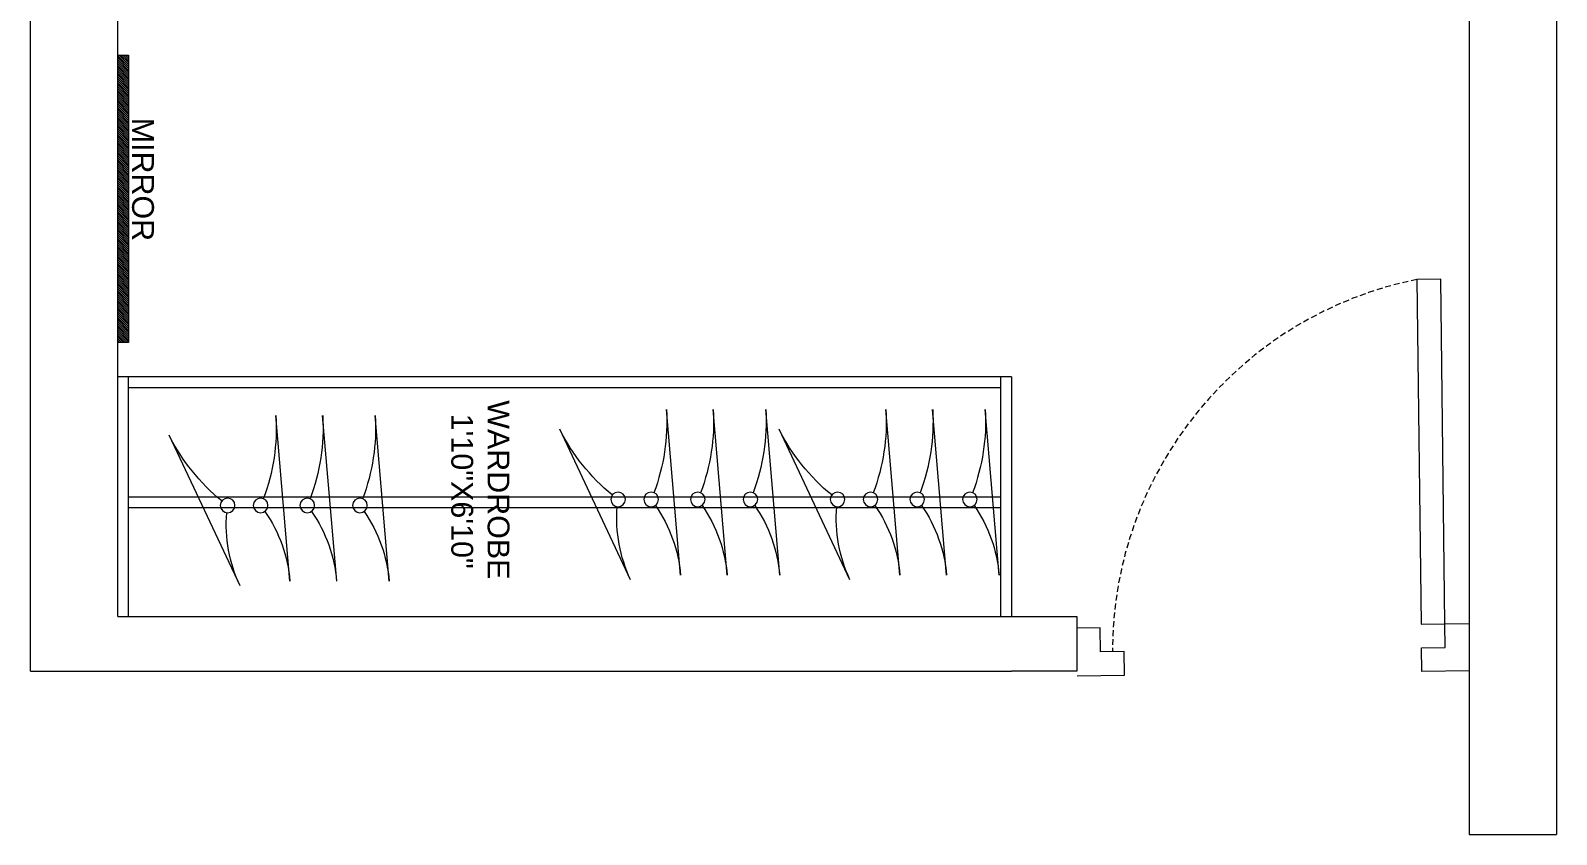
# Model space of a CAD drawing. Header units: inches. Extents: x 2744 to 7136, y -4349 to -2068.
# Drawn here: x 5407.3 to 5547.3, y -2886.1 to -2812.3 of the extents above; entities that cross this region are included whole.
import ezdxf

# ---------------------------------------------------------------- set-up
doc = ezdxf.new("R2010")
doc.units = ezdxf.units.IN
doc.header["$MEASUREMENT"] = 0
doc.linetypes.add('DASHED', pattern=[1.5, 0.5, -0.25, 0.5, -0.25])
doc.layers.add('FURNI', color=140, linetype='Continuous', lineweight=18)
doc.layers.add('furniture', color=252, linetype='Continuous', lineweight=13)
doc.layers.add('HATCH', color=251, linetype='Continuous', lineweight=0, transparency=0.75)
doc.styles.get("Standard").update_dxf_attribs({"font": 'arial.ttf'})

# ---------------------------------------------------------------- blocks, each defined once
blk = doc.blocks.new('ytdmn')
at = {"layer": 'FURNI', "color": 35}
blk.add_lwpolyline([(5048.31, -3231.59), (5048.31, -3260.59), (5050.31, -3260.59), (5050.31, -3231.59)], close=True, dxfattribs=at)
for points in [[(5019.31, -3264.59), (5023.31, -3264.59), (5023.31, -3262.59), (5021.31, -3262.59), (5021.31, -3260.59), (5019.31, -3260.59)], [(5052.31, -3264.59), (5048.31, -3264.59), (5048.31, -3262.59), (5050.31, -3262.59), (5050.31, -3260.59), (5052.31, -3260.59)]]:
    blk.add_lwpolyline(points, dxfattribs=at)
at = {"layer": 'FURNI', "color": 35, "linetype": 'DASHED'}
blk.add_arc((5054.24, -3262.97), 31.93, 100.7059, 179.3203, dxfattribs=at)
blk = doc.blocks.new('46u46 u')
at = {"layer": 'furniture', "color": 133, "lineweight": -2, "true_color": 0x84cdcc}
for p, q in [((1719223.22, 5855.25), (1719238.43, 5853.97)), ((1719223.22, 5850.43), (1719238.43, 5849.14)), ((1719223.22, 5846.14), (1719238.43, 5844.86)), ((1719222.81, 5841.56), (1719236.62, 5835.07))]:
    blk.add_line(p, q, dxfattribs=at)
for centre in [(1719230.18, 5852.56), (1719230.18, 5847.73), (1719230.18, 5843.45), (1719230.18, 5840.42)]:
    blk.add_circle(centre, 0.673, dxfattribs=at)
for centre, radius, start, end in [((1719222.13, 5842.1), 13.19, 55.3487, 85.2486), ((1719237.35, 5835.38), 18.62, 86.6903, 110.6016), ((1719222.13, 5837.28), 13.19, 55.3487, 85.2486), ((1719237.35, 5830.56), 18.62, 86.6903, 110.6016), ((1719222.13, 5833), 13.19, 55.3487, 85.2486), ((1719237.35, 5826.27), 18.62, 86.6903, 110.6016), ((1719228.44, 5853.49), 13.19, 244.7514, 274.6513), ((1719244.98, 5851.7), 18.62, 219.3984, 243.3097)]:
    blk.add_arc(centre, radius, start, end, dxfattribs=at)

msp = doc.modelspace()

# ---------------------------------------------------------------- hatches: boundary and pattern name
at = {"layer": 'HATCH', "true_color": 0x7aafdf, "transparency": 33554687}
h = msp.add_hatch(dxfattribs=at)
h.set_pattern_fill('ANSI31', color=143, angle=-90)
h.set_pattern_definition([(315, (9053.70133, 1798.40999), (0.0883883476, 0.0883883476), [])])
h.paths.add_polyline_path([(5416.31, -2840.94), (5416.31, -2814.56), (5415.32, -2814.56), (5415.32, -2840.94)])

# ---------------------------------------------------------------- linework, layer by layer
at = {"layer": 'FURNI', "color": 18, "true_color": 0x000000}
for p, q in [((5539.32, -2726.09), (5539.32, -2886.09)), ((5415.32, -2866.09), (5415.32, -2776.09)), ((5497.32, -2844.09), (5415.32, -2844.09)), ((5416.32, -2866.09), (5416.32, -2844.09)), ((5496.32, -2844.09), (5496.32, -2866.09)), ((5497.32, -2844.09), (5497.32, -2866.09)), ((5496.32, -2845.09), (5416.32, -2845.09)), ((5415.32, -2866.09), (5497.32, -2866.09)), ((5497.32, -2866.09), (5503.32, -2866.09)), ((5503.32, -2866.09), (5503.32, -2871.09)), ((5407.32, -2871.09), (5497.32, -2871.09)), ((5503.32, -2871.09), (5497.32, -2871.09)), ((5539.32, -2886.09), (5547.32, -2886.09))]:
    msp.add_line(p, q, dxfattribs=at)
at = {"layer": 'FURNI', "color": 252, "true_color": 0x939598}
for p, q in [((5416.32, -2855.09), (5496.32, -2855.09)), ((5416.32, -2856.09), (5496.32, -2856.09))]:
    msp.add_line(p, q, dxfattribs=at)
at = {"layer": 'FURNI', "color": 18, "true_color": 0x000000}
for points in [[(5547.32, -2718.09), (5547.32, -2886.09)], [(5407.32, -2871.09), (5407.32, -2776.09)]]:
    msp.add_lwpolyline(points, dxfattribs=at)
msp.add_lwpolyline([(5415.32, -2840.94), (5415.32, -2814.56), (5416.31, -2814.56), (5416.31, -2840.94)], close=True, dxfattribs=at)

# ---------------------------------------------------------------- block references
at = {"lineweight": 9, "xscale": -1, "rotation": 270}
for p in [(-379.19, -1722085.52), (-359.06, -1722085.52), (-415.02, -1722086.07)]:
    msp.add_blockref('46u46 u', p, dxfattribs=at)
at = {"layer": 'FURNI', "color": 18, "true_color": 0x000000, "xscale": 1.090825475060827, "yscale": 1.090825475060827, "zscale": 1.090825475060827, "rotation": 0.7093987579997318}
msp.add_blockref('ytdmn', (-15.53, 621.51), dxfattribs=at)

# ---------------------------------------------------------------- texts
at = {"layer": 'FURNI', "color": 177, "true_color": 0x293189, "char_height": 2, "attachment_point": 1, "rotation": 270}
for s, insert in [('\\pi36.29191;MIRROR', (5418.64, -2784.01)), ('\\pi33.7005;WARDROBE\\P\\pi34.93447;1\'10"X6\'10"', (5451.26, -2812.53))]:
    msp.add_mtext_dynamic_manual_height_columns(s, width=83.6711, gutter_width=1, heights=[0], dxfattribs=dict(at, insert=insert))

doc.saveas('drawing.dxf')
